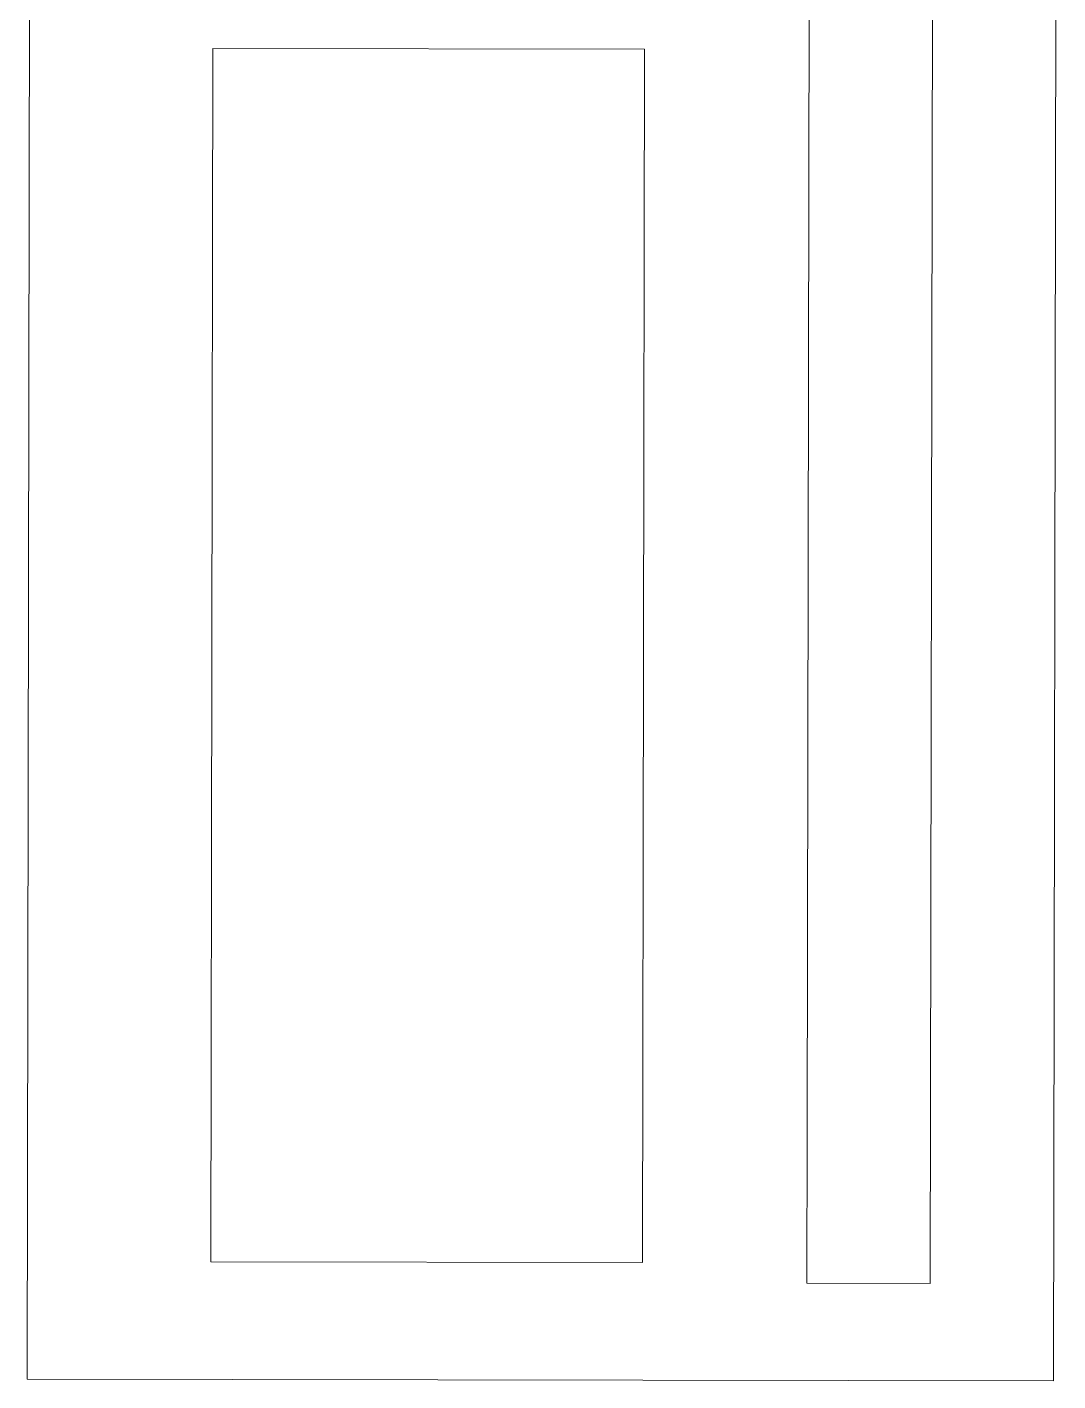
# Model space of a CAD drawing. Header units: inches. Extents: x -246178 to 57169, y -29325 to 19878.
# Drawn here: x 48336.4 to 48507.2, y -11683 to -11458.6 of the extents above; entities that cross this region are included whole.
import ezdxf

# ---------------------------------------------------------------- set-up
doc = ezdxf.new("R2010")
doc.units = ezdxf.units.IN
doc.header["$LTSCALE"] = 25
doc.header["$MEASUREMENT"] = 0
doc.layers.add('00-Ground Floor$0$LOADING', color=253, linetype='Continuous', lineweight=5)

# ---------------------------------------------------------------- blocks, each defined once
blk = doc.blocks.new('00-Ground Floor$0$workstation')
at = {"layer": '00-Ground Floor$0$LOADING'}
for p, q in [((2827.457, -1004.855, 0), (2827.383, -1049.855, 0)), ((2827.457, -1004.855, 0), (2844.457, -1004.883, 0)), ((2844.457, -1004.883, 0), (2844.383, -1049.883, 0)), ((2829.442, -1039.863, 0), (2829.498, -1006.47, 0)), ((2829.498, -1006.47, 0), (2831.541, -1006.474, 0)), ((2831.541, -1006.474, 0), (2831.537, -1008.969, 0)), ((2834.231, -1026.922, 0), (2834.264, -1006.819, 0)), ((2834.264, -1006.819, 0), (2841.415, -1006.831, 0)), ((2841.415, -1006.831, 0), (2841.382, -1026.934, 0)), ((2831.537, -1008.969, 0), (2831.485, -1039.866, 0)), ((2841.382, -1026.934, 0), (2834.231, -1026.922, 0))]:
    blk.add_line(p, q, dxfattribs=at)

msp = doc.modelspace()

# ---------------------------------------------------------------- block references
at = {"layer": '00-Ground Floor$0$LOADING', "xscale": 10, "yscale": 10, "zscale": 10, "rotation": 180}
msp.add_blockref('00-Ground Floor$0$workstation', (76780.98, -21731.53, 0), dxfattribs=at)

doc.saveas('drawing.dxf')
